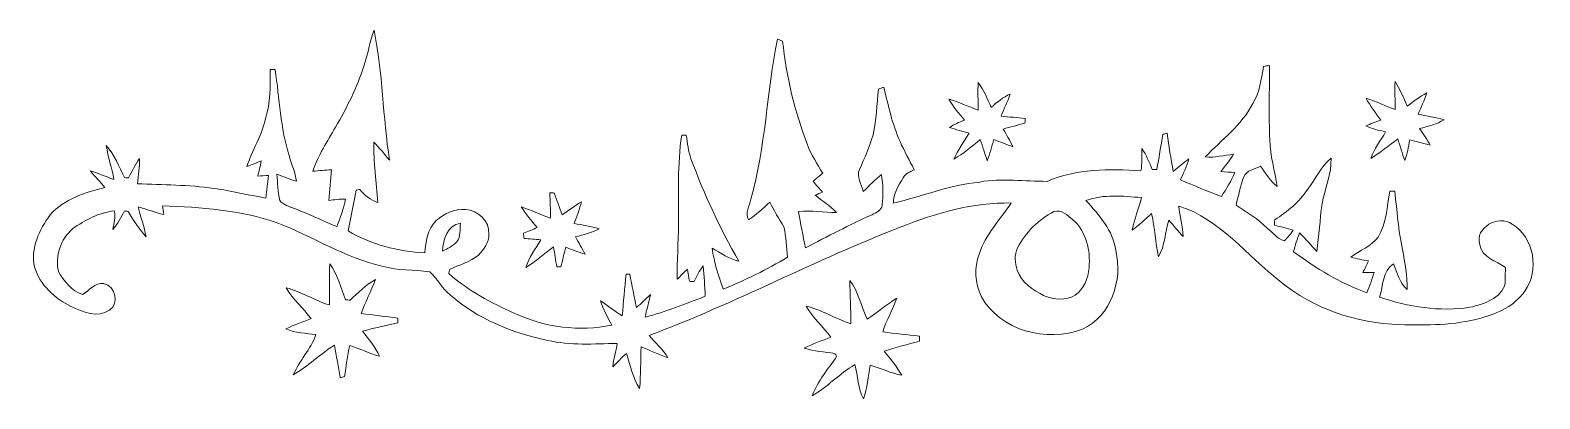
# Model space of a CAD drawing. Header units: centimetres. Extents: x -16.1 to 16.2, y -3.9 to 3.9.
import ezdxf

# ---------------------------------------------------------------- set-up
doc = ezdxf.new("R2010")
doc.units = ezdxf.units.CM
doc.header["$MEASUREMENT"] = 0
doc.layers.add('Layer 1', color=7, linetype='Continuous')

msp = doc.modelspace()

# ---------------------------------------------------------------- linework, layer by layer
at = {"layer": 'Layer 1', "color": 251, "lineweight": 9}
for points, knots in [([(-8.96639, 3.17112), (-8.87114, 3.42195), (-8.84433, 3.69253), (-8.74661, 3.9423), (-8.74661, 3.9423), (-8.55999, 3.02684), (-8.56069, 2.08527), (-8.41605, 1.16276), (-8.41605, 1.16276), (-8.52894, 1.29152), (-8.63337, 1.42664), (-8.75331, 1.54905), (-8.75331, 1.54905), (-8.75931, 1.11725), (-8.69828, 0.68898), (-8.66653, 0.2593), (-8.66653, 0.2593), (-8.82245, 0.30974), (-8.94909, 0.41522), (-9.05423, 0.53799), (-9.05423, 0.53799), (-9.07328, 0.5327), (-9.11172, 0.52247), (-9.13077, 0.51718), (-9.13077, 0.51718), (-9.18123, 0.22614), (-9.24261, -0.06244), (-9.30188, -0.35208), (-9.30188, -0.35208), (-8.80728, -0.64382), (-8.23402, -0.78529), (-7.66428, -0.82304), (-7.66428, -0.82304), (-7.6403, -0.58208), (-7.60784, -0.31397), (-7.42475, -0.13546), (-7.42475, -0.13546), (-7.24977, 0.01376), (-7.02823, 0.12842), (-6.79116, 0.10831), (-6.79116, 0.10831), (-6.53081, 0.08326), (-6.27081, -0.13687), (-6.2948, -0.41839), (-6.2948, -0.41839), (-6.28034, -0.59513), (-6.40557, -0.74437), (-6.51388, -0.86925), (-6.51388, -0.86925), (-6.69591, -1.01389), (-6.92345, -1.08268), (-7.13441, -1.17299), (-7.13441, -1.17299), (-7.13794, -1.19628), (-7.145, -1.24248), (-7.14852, -1.26542), (-7.14852, -1.26542), (-6.73436, -1.63231), (-6.23765, -1.89266), (-5.73459, -2.11597), (-5.73459, -2.11597), (-5.095, -2.41583), (-4.35911, -2.50755), (-3.66661, -2.36609), (-3.66661, -2.36609), (-3.75163, -2.19393), (-3.85393, -2.02883), (-3.90755, -1.84292), (-3.90755, -1.84292), (-3.74845, -1.94487), (-3.60452, -2.0694), (-3.44436, -2.16993), (-3.44436, -2.16993), (-3.41084, -1.87255), (-3.39497, -1.57375), (-3.35581, -1.27741), (-3.35581, -1.27741), (-3.33711, -1.27777), (-3.29972, -1.27812), (-3.28102, -1.27847), (-3.28102, -1.27847), (-3.23481, -1.51624), (-3.18895, -1.75402), (-3.13673, -1.99073), (-3.13673, -1.99073), (-3.03549, -1.89971), (-2.93918, -1.80305), (-2.83899, -1.71098), (-2.83899, -1.71098), (-2.87392, -1.87361), (-2.92189, -2.03342), (-2.954, -2.19675), (-2.954, -2.19675), (-2.51373, -2.08351), (-2.09357, -1.90889), (-1.66847, -1.74943), (-1.66847, -1.74943), (-1.68082, -1.53247), (-1.68717, -1.31551), (-1.71504, -1.10032), (-1.71504, -1.10032), (-1.79195, -1.20404), (-1.85262, -1.31834), (-1.90625, -1.43546), (-1.90625, -1.43546), (-1.94011, -1.43264), (-1.97363, -1.42981), (-2.00679, -1.4277), (-2.00679, -1.4277), (-2.01772, -1.36314), (-2.03995, -1.23438), (-2.05088, -1.17017), (-2.05088, -1.17017), (-2.12638, -1.23826), (-2.19552, -1.31339), (-2.26678, -1.38607), (-2.26678, -1.38607), (-2.27384, -0.99202), (-2.24103, -0.59901), (-2.24068, -0.20531), (-2.24068, -0.20531), (-2.23292, 0.42969), (-2.26784, 1.06822), (-2.17189, 1.69863), (-2.17189, 1.69863), (-2.14684, 1.69828), (-2.09745, 1.69792), (-2.07276, 1.69757), (-2.07276, 1.69757), (-2.04559, 1.52824), (-2.03078, 1.35538), (-1.97327, 1.19274), (-1.97327, 1.19274), (-1.69423, 0.43498), (-1.35344, -0.29986), (-0.9481, -0.99766), (-0.9481, -0.99766), (-1.16083, -0.95462), (-1.33333, -0.82127), (-1.52031, -0.72178), (-1.52031, -0.72178), (-1.48009, -1.02236), (-1.38413, -1.31234), (-1.285, -1.59809), (-1.285, -1.59809), (-0.81052, -1.4023), (-0.34838, -1.17581), (0.09259, -0.91299), (0.09259, -0.91299), (0.06896, -0.69674), (0.05979, -0.47695), (0.01428, -0.26528), (0.01428, -0.26528), (-0.09332, -0.09348), (-0.19422, 0.08255), (-0.287, 0.26282), (-0.287, 0.26282), (-0.43234, 0.12912), (-0.58086, -0.00105), (-0.74349, -0.11359), (-0.74349, -0.11359), (-0.8271, 0.02611), (-0.71386, 0.18557), (-0.69657, 0.32632), (-0.69657, 0.32632), (-0.36849, 1.44251), (-0.36284, 2.61832), (-0.1219, 3.75144), (-0.1219, 3.75144), (-0.08662, 3.73768), (-0.05099, 3.72393), (-0.01536, 3.71017), (-0.01536, 3.71017), (0.06437, 2.95134), (0.24464, 2.20416), (0.51593, 1.4912), (0.51593, 1.4912), (0.59848, 1.276), (0.72054, 1.07879), (0.8433, 0.88407), (0.8433, 0.88407), (0.77557, 0.8255), (0.70678, 0.768), (0.63834, 0.70979), (0.63834, 0.70979), (0.7036, 0.63254), (0.77169, 0.55739), (0.83872, 0.48119), (0.83872, 0.48119), (0.78615, 0.45897), (0.7343, 0.43639), (0.68244, 0.41381), (0.68244, 0.41381), (0.83378, 0.29034), (0.99853, 0.18204), (1.13752, 0.04375), (1.13752, 0.04375), (0.86694, 0.03564), (0.59812, 0.09279), (0.32754, 0.06739), (0.32754, 0.06739), (0.36564, -0.19473), (0.41997, -0.45367), (0.47465, -0.71297), (0.47465, -0.71297), (0.94349, -0.46602), (1.41375, -0.22154), (1.8974, -0.00458), (1.8974, -0.00458), (1.98454, 0.03987), (2.09778, 0.08749), (2.11507, 0.19685), (2.11507, 0.19685), (2.14259, 0.41522), (2.12847, 0.63606), (2.09919, 0.85337), (2.09919, 0.85337), (1.95667, 0.74719), (1.83779, 0.61454), (1.71008, 0.49178), (1.71008, 0.49178), (1.67762, 0.64241), (1.55027, 0.8054), (1.63176, 0.96203), (1.63176, 0.96203), (1.73336, 1.20615), (1.84343, 1.4478), (1.91787, 1.7018), (1.91787, 1.7018), (1.99336, 2.02319), (1.99936, 2.35409), (2.03358, 2.68076), (2.03358, 2.68076), (2.07132, 2.69558), (2.10942, 2.71004), (2.14788, 2.72451), (2.14788, 2.72451), (2.24489, 2.33222), (2.32815, 1.93217), (2.49466, 1.56175), (2.49466, 1.56175), (2.58426, 1.35467), (2.69786, 1.15922), (2.7991, 0.95779), (2.7991, 0.95779), (2.71373, 0.91017), (2.6086, 0.87701), (2.56098, 0.78458), (2.56098, 0.78458), (2.46432, 0.61454), (2.34437, 0.4438), (2.35249, 0.23883), (2.35249, 0.23883), (2.96667, 0.39194), (3.56252, 0.62865), (4.19716, 0.69498), (4.19716, 0.69498), (4.67377, 0.78247), (5.15919, 0.70697), (5.63686, 0.70909), (5.63686, 0.70909), (6.27045, 0.97967), (6.96507, 0.97755), (7.64099, 0.93416), (7.64099, 0.93416), (7.67838, 1.08938), (7.6551, 1.25095), (7.66498, 1.409), (7.66498, 1.409), (7.76164, 1.27177), (7.82126, 1.11372), (7.88652, 0.95991), (7.88652, 0.95991), (7.91122, 0.95991), (7.96024, 0.95991), (7.98495, 0.95991), (7.98495, 0.95991), (8.02587, 1.2125), (8.07102, 1.46439), (8.11371, 1.71662), (8.11371, 1.71662), (8.13558, 1.72191), (8.17968, 1.73285), (8.20155, 1.73814), (8.20155, 1.73814), (8.24318, 1.46544), (8.28163, 1.19169), (8.33526, 0.92075), (8.33526, 0.92075), (8.44462, 1.01212), (8.55221, 1.10667), (8.67003, 1.1871), (8.67003, 1.1871), (8.62206, 1.034), (8.55327, 0.8883), (8.48977, 0.74119), (8.48977, 0.74119), (8.7787, 0.61737), (9.06938, 0.49777), (9.36254, 0.38347), (9.36254, 0.38347), (9.46661, 0.5514), (9.57598, 0.7172), (9.65218, 0.90029), (9.65218, 0.90029), (9.55269, 0.90629), (9.4532, 0.90947), (9.35373, 0.91758), (9.35373, 0.91758), (9.44404, 1.0407), (9.54387, 1.15712), (9.6236, 1.28764), (9.6236, 1.28764), (9.42251, 1.26471), (9.22284, 1.21427), (9.01894, 1.23014), (9.01894, 1.23014), (9.36854, 1.59985), (9.79822, 1.90747), (10.03318, 2.37279), (10.03318, 2.37279), (10.1884, 2.6095), (10.21027, 2.8949), (10.26601, 3.16477), (10.26601, 3.16477), (10.30657, 3.17254), (10.3475, 3.17994), (10.38878, 3.18735), (10.38878, 3.18735), (10.39266, 2.65607), (10.37713, 2.12443), (10.39618, 1.59315), (10.39618, 1.59315), (10.40006, 1.25589), (10.51401, 0.93416), (10.55282, 0.60149), (10.55282, 0.60149), (10.40148, 0.71473), (10.30764, 0.8816), (10.20145, 1.03364), (10.20145, 1.03364), (10.07763, 0.96944), (9.90018, 0.95074), (9.84126, 0.80716), (9.84126, 0.80716), (9.77671, 0.60855), (9.72238, 0.40605), (9.6804, 0.20109), (9.6804, 0.20109), (9.909, 0.0508), (10.14464, -0.09595), (10.34221, -0.28892), (10.34221, -0.28892), (10.45686, -0.38452), (10.55458, -0.51611), (10.70169, -0.5655), (10.70169, -0.5655), (10.78071, -0.50235), (10.84104, -0.4191), (10.89607, -0.33513), (10.89607, -0.33513), (10.76554, -0.28963), (10.63078, -0.26176), (10.49743, -0.2293), (10.49743, -0.2293), (10.49884, -0.1905), (10.50025, -0.15169), (10.50237, -0.11359), (10.50237, -0.11359), (10.77013, 0.06033), (11.0266, 0.26424), (11.20369, 0.53376), (11.20369, 0.53376), (11.37867, 0.75142), (11.48098, 1.03012), (11.70711, 1.20474), (11.70711, 1.20474), (11.72298, 0.86784), (11.57481, 0.55387), (11.51378, 0.22966), (11.51378, 0.22966), (11.47357, -0.11042), (11.44182, -0.4519), (11.40583, -0.79234), (11.40583, -0.79234), (11.27883, -0.66145), (11.16665, -0.51823), (11.03542, -0.39193), (11.03542, -0.39193), (10.98356, -0.52493), (10.93911, -0.66076), (10.90313, -0.79869), (10.90313, -0.79869), (11.38784, -1.14936), (11.90325, -1.47003), (12.46875, -1.67358), (12.46875, -1.67358), (12.52943, -1.53212), (12.58411, -1.38819), (12.62715, -1.24072), (12.62715, -1.24072), (12.54778, -1.24001), (12.46875, -1.24001), (12.38973, -1.2372), (12.38973, -1.2372), (12.42748, -1.15429), (12.46769, -1.0728), (12.50791, -0.99096), (12.50791, -0.99096), (12.38056, -0.97261), (12.25321, -0.95004), (12.13079, -0.91053), (12.13079, -0.91053), (12.32376, -0.76659), (12.56647, -0.68192), (12.71323, -0.4826), (12.71323, -0.4826), (12.89738, -0.18838), (12.89914, 0.16793), (12.96158, 0.49883), (12.96158, 0.49883), (12.9891, 0.49883), (13.04378, 0.49883), (13.0713, 0.49883), (13.0713, 0.49883), (13.11363, 0.0822), (13.1475, -0.3369), (13.23216, -0.74825), (13.23216, -0.74825), (13.28755, -1.02941), (13.34047, -1.3141), (13.33306, -1.60232), (13.33306, -1.60232), (13.1669, -1.46439), (13.11857, -1.24566), (13.04131, -1.05481), (13.04131, -1.05481), (12.80319, -1.20509), (12.82118, -1.52824), (12.74251, -1.76495), (12.74251, -1.76495), (13.3574, -1.97979), (14.0245, -2.08281), (14.6722, -1.98438), (14.6722, -1.98438), (14.96642, -1.91735), (15.34636, -1.80411), (15.42997, -1.46933), (15.42997, -1.46933), (15.43068, -1.38501), (15.43209, -1.21674), (15.43279, -1.13277), (15.43279, -1.13277), (15.24723, -0.98849), (14.92268, -0.92852), (14.88669, -0.64912), (14.88669, -0.64912), (14.7671, -0.27587), (15.29274, 0), (15.57637, -0.20425), (15.57637, -0.20425), (16.04804, -0.49071), (16.16869, -1.20086), (15.84554, -1.64078), (15.84554, -1.64078), (15.62823, -1.95228), (15.26558, -2.1262), (14.90539, -2.21474), (14.90539, -2.21474), (14.34447, -2.37491), (13.75392, -2.36785), (13.17643, -2.35409), (13.17643, -2.35409), (12.25321, -2.33046), (11.33034, -2.01648), (10.61349, -1.4277), (10.61349, -1.4277), (9.90829, -0.87595), (9.33714, -0.10195), (8.45414, 0.18133), (8.45414, 0.18133), (8.47601, -0.0381), (8.5314, -0.25223), (8.54622, -0.47272), (8.54622, -0.47272), (8.43897, -0.35913), (8.34195, -0.23671), (8.23788, -0.121), (8.23788, -0.121), (8.16275, -0.38205), (8.15781, -0.66781), (8.0188, -0.907), (8.0188, -0.907), (7.95672, -0.60078), (7.94119, -0.2861), (7.87029, 0.01835), (7.87029, 0.01835), (7.73059, -0.09666), (7.60606, -0.22965), (7.45825, -0.33478), (7.45825, -0.33478), (7.49882, -0.09595), (7.60113, 0.12595), (7.65263, 0.36195), (7.65263, 0.36195), (7.25858, 0.393), (6.84724, 0.43745), (6.4673, 0.29987), (6.4673, 0.29987), (6.74846, -0.00846), (7.04903, -0.3422), (7.10794, -0.77329), (7.10794, -0.77329), (7.25999, -1.40194), (7.00775, -2.1717), (6.39216, -2.45075), (6.39216, -2.45075), (5.6358, -2.7425), (4.62896, -2.48744), (4.22751, -1.74661), (4.22751, -1.74661), (4.0938, -1.46933), (4.07933, -1.13453), (4.18482, -0.84526), (4.18482, -0.84526), (4.32169, -0.43003), (4.63214, -0.109), (4.87344, 0.24624), (4.87344, 0.24624), (4.05746, 0.254), (3.26371, 0.0374), (2.513, -0.2667), (2.513, -0.2667), (0.68879, -0.96838), (-1.03418, -1.90606), (-2.86757, -2.58516), (-2.86757, -2.58516), (-2.74092, -2.75132), (-2.56735, -2.87938), (-2.4654, -3.06494), (-2.4654, -3.06494), (-2.6619, -2.99932), (-2.84781, -2.90548), (-3.04078, -2.83105), (-3.04078, -2.83105), (-3.0503, -3.12844), (-3.04748, -3.42724), (-3.07006, -3.72463), (-3.07006, -3.72463), (-3.21823, -3.49603), (-3.26832, -3.22475), (-3.35228, -2.96969), (-3.35228, -2.96969), (-3.45529, -3.06071), (-3.54702, -3.16301), (-3.64544, -3.25897), (-3.64544, -3.25897), (-3.62604, -3.08963), (-3.58335, -2.92559), (-3.54772, -2.75979), (-3.54772, -2.75979), (-4.0462, -2.76296), (-4.55173, -2.806), (-5.04173, -2.69204), (-5.04173, -2.69204), (-5.79139, -2.53401), (-6.5294, -2.23274), (-7.1136, -1.72791), (-7.1136, -1.72791), (-7.28893, -1.58574), (-7.393, -1.37408), (-7.55775, -1.22626), (-7.55775, -1.22626), (-7.89288, -1.17968), (-8.24071, -1.2012), (-8.57057, -1.10632), (-8.57057, -1.10632), (-9.36785, -0.92146), (-10.0607, -0.4706), (-10.816, -0.17533), (-10.816, -0.17533), (-11.60481, 0.09279), (-12.44478, 0.15487), (-13.27133, 0.18839), (-13.27133, 0.18839), (-13.26146, 0.12454), (-13.25228, 0.06068), (-13.24311, -0.00352), (-13.24311, -0.00352), (-13.42479, 0.04798), (-13.60224, 0.1143), (-13.78533, 0.16052), (-13.78533, 0.16052), (-13.73206, -0.05256), (-13.66433, -0.2614), (-13.61741, -0.47625), (-13.61741, -0.47625), (-13.76593, -0.30938), (-13.89258, -0.12594), (-14.0037, 0.06703), (-14.0037, 0.06703), (-14.02381, 0.06915), (-14.06367, 0.07338), (-14.08378, 0.0755), (-14.08378, 0.0755), (-14.15187, -0.06491), (-14.22877, -0.20143), (-14.3279, -0.32243), (-14.3279, -0.32243), (-14.30991, -0.1905), (-14.26723, -0.05573), (-14.29862, 0.07762), (-14.29862, 0.07762), (-14.626, 0.04163), (-14.92622, -0.11853), (-15.18939, -0.30832), (-15.18939, -0.30832), (-15.4508, -0.52493), (-15.56122, -0.88759), (-15.49172, -1.21744), (-15.49172, -1.21744), (-15.37636, -1.42241), (-15.20808, -1.63196), (-14.97772, -1.71204), (-14.97772, -1.71204), (-14.82462, -1.6309), (-14.7209, -1.44181), (-14.51911, -1.4792), (-14.51911, -1.4792), (-14.27252, -1.53036), (-14.18362, -1.9043), (-14.40058, -2.04929), (-14.40058, -2.04929), (-14.65881, -2.21863), (-14.97102, -2.08422), (-15.22043, -1.96674), (-15.22043, -1.96674), (-15.57145, -1.79494), (-15.88436, -1.50848), (-16.00325, -1.12713), (-16.00325, -1.12713), (-16.09603, -0.72285), (-15.89988, -0.3249), (-15.66705, -0.00811), (-15.66705, -0.00811), (-15.3753, 0.33409), (-14.91916, 0.47167), (-14.49865, 0.57856), (-14.49865, 0.57856), (-14.60025, 0.6978), (-14.7089, 0.81104), (-14.80874, 0.93169), (-14.80874, 0.93169), (-14.63729, 0.88336), (-14.47607, 0.80575), (-14.30709, 0.75036), (-14.30709, 0.75036), (-14.35401, 0.99378), (-14.43021, 1.23085), (-14.47007, 1.47567), (-14.47007, 1.47567), (-14.2951, 1.27459), (-14.19279, 1.02694), (-14.08167, 0.78811), (-14.08167, 0.78811), (-14.05979, 0.78705), (-14.0164, 0.78529), (-13.99453, 0.78458), (-13.99453, 0.78458), (-13.92362, 0.92675), (-13.8506, 1.06892), (-13.75852, 1.1991), (-13.75852, 1.1991), (-13.75252, 1.01706), (-13.78216, 0.83715), (-13.80473, 0.65723), (-13.80473, 0.65723), (-13.25969, 0.63677), (-12.71183, 0.635), (-12.17102, 0.55704), (-12.17102, 0.55704), (-11.79602, 0.50906), (-11.42983, 0.4124), (-11.05695, 0.35243), (-11.05695, 0.35243), (-11.03755, 0.51435), (-11.0192, 0.67628), (-11.00086, 0.8375), (-11.00086, 0.8375), (-11.07776, 0.83291), (-11.15467, 0.82762), (-11.23122, 0.82162), (-11.23122, 0.82162), (-11.20406, 0.92922), (-11.1783, 1.03682), (-11.15643, 1.14512), (-11.15643, 1.14512), (-11.2598, 1.10667), (-11.36175, 1.06469), (-11.46476, 1.02588), (-11.46476, 1.02588), (-11.35011, 1.37584), (-11.14514, 1.69157), (-11.06365, 2.05352), (-11.06365, 2.05352), (-10.95782, 2.39148), (-10.96699, 2.7492), (-10.96628, 3.0988), (-10.96628, 3.0988), (-10.93171, 3.0988), (-10.89714, 3.0988), (-10.86257, 3.09845), (-10.86257, 3.09845), (-10.76308, 2.48003), (-10.74897, 1.84468), (-10.55706, 1.24319), (-10.55706, 1.24319), (-10.51508, 1.06398), (-10.42089, 0.89712), (-10.40678, 0.71156), (-10.40678, 0.71156), (-10.5486, 0.75142), (-10.68406, 0.81104), (-10.82235, 0.86043), (-10.82235, 0.86043), (-10.80648, 0.67381), (-10.80224, 0.48402), (-10.76167, 0.30022), (-10.76167, 0.30022), (-10.68265, 0.20462), (-10.556, 0.17287), (-10.44664, 0.12559), (-10.44664, 0.12559), (-10.13832, 0.01306), (-9.84516, -0.13546), (-9.54106, -0.25788), (-9.54106, -0.25788), (-9.47262, -0.06491), (-9.38902, 0.12524), (-9.35585, 0.32809), (-9.35585, 0.32809), (-9.47686, 0.33797), (-9.59715, 0.31257), (-9.71639, 0.30022), (-9.71639, 0.30022), (-9.68747, 0.51894), (-9.67618, 0.73907), (-9.65501, 0.9585), (-9.65501, 0.9585), (-9.78871, 0.94757), (-9.92277, 0.93627), (-10.05612, 0.92569), (-10.05612, 0.92569), (-9.94782, 1.26577), (-9.74215, 1.56105), (-9.57034, 1.87079), (-9.57034, 1.87079), (-9.32904, 2.28424), (-9.11031, 2.71322), (-8.96639, 3.17112), (-8.96639, 3.17112), (-8.96639, 3.17112), (-8.96639, 3.17112), (-8.96639, 3.17112)], [0, 0, 0, 0, 0.00520833, 0.00520833, 0.00520833, 0.00520833, 0.01041667, 0.01041667, 0.01041667, 0.01041667, 0.015625, 0.015625, 0.015625, 0.015625, 0.02083333, 0.02083333, 0.02083333, 0.02083333, 0.02604167, 0.02604167, 0.02604167, 0.02604167, 0.03125, 0.03125, 0.03125, 0.03125, 0.03645833, 0.03645833, 0.03645833, 0.03645833, 0.04166667, 0.04166667, 0.04166667, 0.04166667, 0.046875, 0.046875, 0.046875, 0.046875, 0.05208333, 0.05208333, 0.05208333, 0.05208333, 0.05729167, 0.05729167, 0.05729167, 0.05729167, 0.0625, 0.0625, 0.0625, 0.0625, 0.06770833, 0.06770833, 0.06770833, 0.06770833, 0.07291667, 0.07291667, 0.07291667, 0.07291667, 0.078125, 0.078125, 0.078125, 0.078125, 0.08333333, 0.08333333, 0.08333333, 0.08333333, 0.08854167, 0.08854167, 0.08854167, 0.08854167, 0.09375, 0.09375, 0.09375, 0.09375, 0.09895833, 0.09895833, 0.09895833, 0.09895833, 0.10416667, 0.10416667, 0.10416667, 0.10416667, 0.109375, 0.109375, 0.109375, 0.109375, 0.11458333, 0.11458333, 0.11458333, 0.11458333, 0.11979167, 0.11979167, 0.11979167, 0.11979167, 0.125, 0.125, 0.125, 0.125, 0.13020833, 0.13020833, 0.13020833, 0.13020833, 0.13541667, 0.13541667, 0.13541667, 0.13541667, 0.140625, 0.140625, 0.140625, 0.140625, 0.14583333, 0.14583333, 0.14583333, 0.14583333, 0.15104167, 0.15104167, 0.15104167, 0.15104167, 0.15625, 0.15625, 0.15625, 0.15625, 0.16145833, 0.16145833, 0.16145833, 0.16145833, 0.16666667, 0.16666667, 0.16666667, 0.16666667, 0.171875, 0.171875, 0.171875, 0.171875, 0.17708333, 0.17708333, 0.17708333, 0.17708333, 0.18229167, 0.18229167, 0.18229167, 0.18229167, 0.1875, 0.1875, 0.1875, 0.1875, 0.19270833, 0.19270833, 0.19270833, 0.19270833, 0.19791667, 0.19791667, 0.19791667, 0.19791667, 0.203125, 0.203125, 0.203125, 0.203125, 0.20833333, 0.20833333, 0.20833333, 0.20833333, 0.21354167, 0.21354167, 0.21354167, 0.21354167, 0.21875, 0.21875, 0.21875, 0.21875, 0.22395833, 0.22395833, 0.22395833, 0.22395833, 0.22916667, 0.22916667, 0.22916667, 0.22916667, 0.234375, 0.234375, 0.234375, 0.234375, 0.23958333, 0.23958333, 0.23958333, 0.23958333, 0.24479167, 0.24479167, 0.24479167, 0.24479167, 0.25, 0.25, 0.25, 0.25, 0.25520833, 0.25520833, 0.25520833, 0.25520833, 0.26041667, 0.26041667, 0.26041667, 0.26041667, 0.265625, 0.265625, 0.265625, 0.265625, 0.27083333, 0.27083333, 0.27083333, 0.27083333, 0.27604167, 0.27604167, 0.27604167, 0.27604167, 0.28125, 0.28125, 0.28125, 0.28125, 0.28645833, 0.28645833, 0.28645833, 0.28645833, 0.29166667, 0.29166667, 0.29166667, 0.29166667, 0.296875, 0.296875, 0.296875, 0.296875, 0.30208333, 0.30208333, 0.30208333, 0.30208333, 0.30729167, 0.30729167, 0.30729167, 0.30729167, 0.3125, 0.3125, 0.3125, 0.3125, 0.31770833, 0.31770833, 0.31770833, 0.31770833, 0.32291667, 0.32291667, 0.32291667, 0.32291667, 0.328125, 0.328125, 0.328125, 0.328125, 0.33333333, 0.33333333, 0.33333333, 0.33333333, 0.33854167, 0.33854167, 0.33854167, 0.33854167, 0.34375, 0.34375, 0.34375, 0.34375, 0.34895833, 0.34895833, 0.34895833, 0.34895833, 0.35416667, 0.35416667, 0.35416667, 0.35416667, 0.359375, 0.359375, 0.359375, 0.359375, 0.36458333, 0.36458333, 0.36458333, 0.36458333, 0.36979167, 0.36979167, 0.36979167, 0.36979167, 0.375, 0.375, 0.375, 0.375, 0.38020833, 0.38020833, 0.38020833, 0.38020833, 0.38541667, 0.38541667, 0.38541667, 0.38541667, 0.390625, 0.390625, 0.390625, 0.390625, 0.39583333, 0.39583333, 0.39583333, 0.39583333, 0.40104167, 0.40104167, 0.40104167, 0.40104167, 0.40625, 0.40625, 0.40625, 0.40625, 0.41145833, 0.41145833, 0.41145833, 0.41145833, 0.41666667, 0.41666667, 0.41666667, 0.41666667, 0.421875, 0.421875, 0.421875, 0.421875, 0.42708333, 0.42708333, 0.42708333, 0.42708333, 0.43229167, 0.43229167, 0.43229167, 0.43229167, 0.4375, 0.4375, 0.4375, 0.4375, 0.44270833, 0.44270833, 0.44270833, 0.44270833, 0.44791667, 0.44791667, 0.44791667, 0.44791667, 0.453125, 0.453125, 0.453125, 0.453125, 0.45833333, 0.45833333, 0.45833333, 0.45833333, 0.46354167, 0.46354167, 0.46354167, 0.46354167, 0.46875, 0.46875, 0.46875, 0.46875, 0.47395833, 0.47395833, 0.47395833, 0.47395833, 0.47916667, 0.47916667, 0.47916667, 0.47916667, 0.484375, 0.484375, 0.484375, 0.484375, 0.48958333, 0.48958333, 0.48958333, 0.48958333, 0.49479167, 0.49479167, 0.49479167, 0.49479167, 0.5, 0.5, 0.5, 0.5, 0.50520833, 0.50520833, 0.50520833, 0.50520833, 0.51041667, 0.51041667, 0.51041667, 0.51041667, 0.515625, 0.515625, 0.515625, 0.515625, 0.52083333, 0.52083333, 0.52083333, 0.52083333, 0.52604167, 0.52604167, 0.52604167, 0.52604167, 0.53125, 0.53125, 0.53125, 0.53125, 0.53645833, 0.53645833, 0.53645833, 0.53645833, 0.54166667, 0.54166667, 0.54166667, 0.54166667, 0.546875, 0.546875, 0.546875, 0.546875, 0.55208333, 0.55208333, 0.55208333, 0.55208333, 0.55729167, 0.55729167, 0.55729167, 0.55729167, 0.5625, 0.5625, 0.5625, 0.5625, 0.56770833, 0.56770833, 0.56770833, 0.56770833, 0.57291667, 0.57291667, 0.57291667, 0.57291667, 0.578125, 0.578125, 0.578125, 0.578125, 0.58333333, 0.58333333, 0.58333333, 0.58333333, 0.58854167, 0.58854167, 0.58854167, 0.58854167, 0.59375, 0.59375, 0.59375, 0.59375, 0.59895833, 0.59895833, 0.59895833, 0.59895833, 0.60416667, 0.60416667, 0.60416667, 0.60416667, 0.609375, 0.609375, 0.609375, 0.609375, 0.61458333, 0.61458333, 0.61458333, 0.61458333, 0.61979167, 0.61979167, 0.61979167, 0.61979167, 0.625, 0.625, 0.625, 0.625, 0.63020833, 0.63020833, 0.63020833, 0.63020833, 0.63541667, 0.63541667, 0.63541667, 0.63541667, 0.640625, 0.640625, 0.640625, 0.640625, 0.64583333, 0.64583333, 0.64583333, 0.64583333, 0.65104167, 0.65104167, 0.65104167, 0.65104167, 0.65625, 0.65625, 0.65625, 0.65625, 0.66145833, 0.66145833, 0.66145833, 0.66145833, 0.66666667, 0.66666667, 0.66666667, 0.66666667, 0.671875, 0.671875, 0.671875, 0.671875, 0.67708333, 0.67708333, 0.67708333, 0.67708333, 0.68229167, 0.68229167, 0.68229167, 0.68229167, 0.6875, 0.6875, 0.6875, 0.6875, 0.69270833, 0.69270833, 0.69270833, 0.69270833, 0.69791667, 0.69791667, 0.69791667, 0.69791667, 0.703125, 0.703125, 0.703125, 0.703125, 0.70833333, 0.70833333, 0.70833333, 0.70833333, 0.71354167, 0.71354167, 0.71354167, 0.71354167, 0.71875, 0.71875, 0.71875, 0.71875, 0.72395833, 0.72395833, 0.72395833, 0.72395833, 0.72916667, 0.72916667, 0.72916667, 0.72916667, 0.734375, 0.734375, 0.734375, 0.734375, 0.73958333, 0.73958333, 0.73958333, 0.73958333, 0.74479167, 0.74479167, 0.74479167, 0.74479167, 0.75, 0.75, 0.75, 0.75, 0.75520833, 0.75520833, 0.75520833, 0.75520833, 0.76041667, 0.76041667, 0.76041667, 0.76041667, 0.765625, 0.765625, 0.765625, 0.765625, 0.77083333, 0.77083333, 0.77083333, 0.77083333, 0.77604167, 0.77604167, 0.77604167, 0.77604167, 0.78125, 0.78125, 0.78125, 0.78125, 0.78645833, 0.78645833, 0.78645833, 0.78645833, 0.79166667, 0.79166667, 0.79166667, 0.79166667, 0.796875, 0.796875, 0.796875, 0.796875, 0.80208333, 0.80208333, 0.80208333, 0.80208333, 0.80729167, 0.80729167, 0.80729167, 0.80729167, 0.8125, 0.8125, 0.8125, 0.8125, 0.81770833, 0.81770833, 0.81770833, 0.81770833, 0.82291667, 0.82291667, 0.82291667, 0.82291667, 0.828125, 0.828125, 0.828125, 0.828125, 0.83333333, 0.83333333, 0.83333333, 0.83333333, 0.83854167, 0.83854167, 0.83854167, 0.83854167, 0.84375, 0.84375, 0.84375, 0.84375, 0.84895833, 0.84895833, 0.84895833, 0.84895833, 0.85416667, 0.85416667, 0.85416667, 0.85416667, 0.859375, 0.859375, 0.859375, 0.859375, 0.86458333, 0.86458333, 0.86458333, 0.86458333, 0.86979167, 0.86979167, 0.86979167, 0.86979167, 0.875, 0.875, 0.875, 0.875, 0.88020833, 0.88020833, 0.88020833, 0.88020833, 0.88541667, 0.88541667, 0.88541667, 0.88541667, 0.890625, 0.890625, 0.890625, 0.890625, 0.89583333, 0.89583333, 0.89583333, 0.89583333, 0.90104167, 0.90104167, 0.90104167, 0.90104167, 0.90625, 0.90625, 0.90625, 0.90625, 0.91145833, 0.91145833, 0.91145833, 0.91145833, 0.91666667, 0.91666667, 0.91666667, 0.91666667, 0.921875, 0.921875, 0.921875, 0.921875, 0.92708333, 0.92708333, 0.92708333, 0.92708333, 0.93229167, 0.93229167, 0.93229167, 0.93229167, 0.9375, 0.9375, 0.9375, 0.9375, 0.94270833, 0.94270833, 0.94270833, 0.94270833, 0.94791667, 0.94791667, 0.94791667, 0.94791667, 0.953125, 0.953125, 0.953125, 0.953125, 0.95833333, 0.95833333, 0.95833333, 0.95833333, 0.96354167, 0.96354167, 0.96354167, 0.96354167, 0.96875, 0.96875, 0.96875, 0.96875, 0.97395833, 0.97395833, 0.97395833, 0.97395833, 0.97916667, 0.97916667, 0.97916667, 0.97916667, 0.984375, 0.984375, 0.984375, 0.984375, 0.98958333, 0.98958333, 0.98958333, 0.98958333, 1, 1, 1, 1]), ([(4.16471, 2.82258), (4.29065, 2.66454), (4.35662, 2.47157), (4.4427, 2.29094), (4.4427, 2.29094), (4.5704, 2.39677), (4.6953, 2.51072), (4.85051, 2.57563), (4.85051, 2.57563), (4.79512, 2.41405), (4.71751, 2.26166), (4.65613, 2.10256), (4.65613, 2.10256), (4.82722, 2.08845), (4.99797, 2.07046), (5.16871, 2.05105), (5.16871, 2.05105), (5.16801, 2.02671), (5.16624, 1.97838), (5.16518, 1.95404), (5.16518, 1.95404), (5.00926, 1.91206), (4.85263, 1.87008), (4.69775, 1.82775), (4.69775, 1.82775), (4.76972, 1.70322), (4.84874, 1.58221), (4.90589, 1.44922), (4.90589, 1.44922), (4.76902, 1.49508), (4.63602, 1.55082), (4.50161, 1.60373), (4.50161, 1.60373), (4.45541, 1.45169), (4.412, 1.29893), (4.35909, 1.149), (4.35909, 1.149), (4.30793, 1.30175), (4.26137, 1.45415), (4.21092, 1.60655), (4.21092, 1.60655), (4.02959, 1.45627), (3.85003, 1.29999), (3.6426, 1.18534), (3.6426, 1.18534), (3.73855, 1.37937), (3.85603, 1.5614), (3.97562, 1.74167), (3.97562, 1.74167), (3.8331, 1.78224), (3.68916, 1.81505), (3.54911, 1.86126), (3.54911, 1.86126), (3.64965, 1.92687), (3.76042, 1.97485), (3.87297, 2.01754), (3.87297, 2.01754), (3.7569, 2.16358), (3.62778, 2.30117), (3.54064, 2.46733), (3.54064, 2.46733), (3.75302, 2.40419), (3.9548, 2.3107), (4.16189, 2.23203), (4.16189, 2.23203), (4.164, 2.42923), (4.15624, 2.62608), (4.16471, 2.82258)], [0, 0, 0, 0, 0.05555556, 0.05555556, 0.05555556, 0.05555556, 0.11111111, 0.11111111, 0.11111111, 0.11111111, 0.16666667, 0.16666667, 0.16666667, 0.16666667, 0.22222222, 0.22222222, 0.22222222, 0.22222222, 0.27777778, 0.27777778, 0.27777778, 0.27777778, 0.33333333, 0.33333333, 0.33333333, 0.33333333, 0.38888889, 0.38888889, 0.38888889, 0.38888889, 0.44444444, 0.44444444, 0.44444444, 0.44444444, 0.5, 0.5, 0.5, 0.5, 0.55555556, 0.55555556, 0.55555556, 0.55555556, 0.61111111, 0.61111111, 0.61111111, 0.61111111, 0.66666667, 0.66666667, 0.66666667, 0.66666667, 0.72222222, 0.72222222, 0.72222222, 0.72222222, 0.77777778, 0.77777778, 0.77777778, 0.77777778, 0.83333333, 0.83333333, 0.83333333, 0.83333333, 0.88888889, 0.88888889, 0.88888889, 0.88888889, 1, 1, 1, 1]), ([(13.07976, 2.24544), (13.0847, 2.44652), (13.05401, 2.64725), (13.07659, 2.84763), (13.07659, 2.84763), (13.17572, 2.67865), (13.25968, 2.50085), (13.33271, 2.31881), (13.33271, 2.31881), (13.47099, 2.41405), (13.60329, 2.51919), (13.75181, 2.59857), (13.75181, 2.59857), (13.70101, 2.44299), (13.63257, 2.29412), (13.56766, 2.14419), (13.56766, 2.14419), (13.75251, 2.10291), (13.94125, 2.07575), (14.1254, 2.02777), (14.1254, 2.02777), (13.96453, 1.93076), (13.77968, 1.8856), (13.60082, 1.83621), (13.60082, 1.83621), (13.67737, 1.71909), (13.75604, 1.60232), (13.82765, 1.48167), (13.82765, 1.48167), (13.67984, 1.51448), (13.53626, 1.56281), (13.3888, 1.59562), (13.3888, 1.59562), (13.36093, 1.44639), (13.33447, 1.2954), (13.2812, 1.15288), (13.2812, 1.15288), (13.22969, 1.30775), (13.18383, 1.46227), (13.13233, 1.61643), (13.13233, 1.61643), (12.94148, 1.47567), (12.75697, 1.32645), (12.55659, 1.19945), (12.55659, 1.19945), (12.62786, 1.40723), (12.76685, 1.58045), (12.87304, 1.77024), (12.87304, 1.77024), (12.72699, 1.79952), (12.58376, 1.83515), (12.44759, 1.89442), (12.44759, 1.89442), (12.55483, 1.93886), (12.6589, 1.97979), (12.77073, 2.01578), (12.77073, 2.01578), (12.66419, 2.1717), (12.54425, 2.31846), (12.45429, 2.48496), (12.45429, 2.48496), (12.67089, 2.42747), (12.86669, 2.31458), (13.07976, 2.24544)], [0, 0, 0, 0, 0.05882353, 0.05882353, 0.05882353, 0.05882353, 0.11764706, 0.11764706, 0.11764706, 0.11764706, 0.17647059, 0.17647059, 0.17647059, 0.17647059, 0.23529412, 0.23529412, 0.23529412, 0.23529412, 0.29411765, 0.29411765, 0.29411765, 0.29411765, 0.35294118, 0.35294118, 0.35294118, 0.35294118, 0.41176471, 0.41176471, 0.41176471, 0.41176471, 0.47058824, 0.47058824, 0.47058824, 0.47058824, 0.52941176, 0.52941176, 0.52941176, 0.52941176, 0.58823529, 0.58823529, 0.58823529, 0.58823529, 0.64705882, 0.64705882, 0.64705882, 0.64705882, 0.70588235, 0.70588235, 0.70588235, 0.70588235, 0.76470588, 0.76470588, 0.76470588, 0.76470588, 0.82352941, 0.82352941, 0.82352941, 0.82352941, 0.88235294, 0.88235294, 0.88235294, 0.88235294, 1, 1, 1, 1]), ([(-4.98847, 0.46602), (-4.96448, 0.46461), (-4.91685, 0.46144), (-4.89322, 0.45967), (-4.89322, 0.45967), (-4.83818, 0.3041), (-4.78209, 0.14817), (-4.72635, -0.00776), (-4.72635, -0.00776), (-4.58842, 0.08644), (-4.45683, 0.1905), (-4.31113, 0.27341), (-4.31113, 0.27341), (-4.35311, 0.1136), (-4.41661, -0.03845), (-4.47059, -0.19438), (-4.47059, -0.19438), (-4.29102, -0.22542), (-4.10934, -0.25047), (-3.93507, -0.30621), (-3.93507, -0.30621), (-4.09065, -0.39722), (-4.27056, -0.43038), (-4.44272, -0.47695), (-4.44272, -0.47695), (-4.3764, -0.60183), (-4.30267, -0.7232), (-4.23634, -0.84879), (-4.23634, -0.84879), (-4.37745, -0.80646), (-4.51398, -0.75142), (-4.65086, -0.69851), (-4.65086, -0.69851), (-4.68719, -0.83785), (-4.71824, -0.97896), (-4.7514, -1.11937), (-4.7514, -1.11937), (-4.77398, -1.12008), (-4.81948, -1.12148), (-4.84206, -1.12219), (-4.84206, -1.12219), (-4.86464, -0.97932), (-4.88722, -0.83679), (-4.91156, -0.69497), (-4.91156, -0.69497), (-5.11229, -0.83609), (-5.2915, -1.00754), (-5.50458, -1.13136), (-5.50458, -1.13136), (-5.43685, -0.91441), (-5.29362, -0.73483), (-5.18285, -0.53939), (-5.18285, -0.53939), (-5.30385, -0.52775), (-5.42132, -0.5214), (-5.54092, -0.50976), (-5.54092, -0.50976), (-5.54515, -0.47307), (-5.54903, -0.43638), (-5.55256, -0.3997), (-5.55256, -0.3997), (-5.45448, -0.3623), (-5.35712, -0.32208), (-5.26187, -0.27834), (-5.26187, -0.27834), (-5.38075, -0.13617), (-5.49893, 0.00671), (-5.60195, 0.16087), (-5.60195, 0.16087), (-5.38534, 0.10266), (-5.18743, -0.00599), (-4.97647, -0.08113), (-4.97647, -0.08113), (-4.97153, 0.10125), (-4.98458, 0.28434), (-4.98847, 0.46602)], [0, 0, 0, 0, 0.05, 0.05, 0.05, 0.05, 0.1, 0.1, 0.1, 0.1, 0.15, 0.15, 0.15, 0.15, 0.2, 0.2, 0.2, 0.2, 0.25, 0.25, 0.25, 0.25, 0.3, 0.3, 0.3, 0.3, 0.35, 0.35, 0.35, 0.35, 0.4, 0.4, 0.4, 0.4, 0.45, 0.45, 0.45, 0.45, 0.5, 0.5, 0.5, 0.5, 0.55, 0.55, 0.55, 0.55, 0.6, 0.6, 0.6, 0.6, 0.65, 0.65, 0.65, 0.65, 0.7, 0.7, 0.7, 0.7, 0.75, 0.75, 0.75, 0.75, 0.8, 0.8, 0.8, 0.8, 0.85, 0.85, 0.85, 0.85, 0.9, 0.9, 0.9, 0.9, 1, 1, 1, 1]), ([(5.78361, 0.06139), (5.45588, -0.11042), (5.17471, -0.38135), (5.00749, -0.71332), (5.00749, -0.71332), (4.932, -0.86078), (4.9514, -1.03576), (4.99621, -1.18993), (4.99621, -1.18993), (5.08863, -1.45274), (5.33982, -1.61926), (5.57865, -1.73673), (5.57865, -1.73673), (5.78326, -1.82351), (6.03867, -1.84927), (6.23482, -1.72826), (6.23482, -1.72826), (6.4172, -1.58998), (6.5248, -1.36737), (6.53433, -1.13982), (6.53433, -1.13982), (6.57031, -0.76906), (6.47647, -0.35948), (6.18437, -0.10759), (6.18437, -0.10759), (6.06725, -0.02187), (5.94907, 0.11995), (5.78361, 0.06139), (5.78361, 0.06139), (5.78361, 0.06139), (5.78361, 0.06139), (5.78361, 0.06139)], [0, 0, 0, 0, 0.11111111, 0.11111111, 0.11111111, 0.11111111, 0.22222222, 0.22222222, 0.22222222, 0.22222222, 0.33333333, 0.33333333, 0.33333333, 0.33333333, 0.44444444, 0.44444444, 0.44444444, 0.44444444, 0.55555556, 0.55555556, 0.55555556, 0.55555556, 0.66666667, 0.66666667, 0.66666667, 0.66666667, 0.77777778, 0.77777778, 0.77777778, 0.77777778, 1, 1, 1, 1]), ([(-7.28434, -0.7807), (-7.17181, -0.73202), (-7.06245, -0.67204), (-6.97531, -0.5842), (-6.97531, -0.5842), (-6.89311, -0.46848), (-6.91357, -0.31891), (-6.90123, -0.18697), (-6.90123, -0.18697), (-7.18027, -0.22613), (-7.27235, -0.53728), (-7.28434, -0.7807)], [0, 0, 0, 0, 0.25, 0.25, 0.25, 0.25, 0.5, 0.5, 0.5, 0.5, 1, 1, 1, 1]), ([(-9.69523, -1.05481), (-9.52412, -1.27953), (-9.46239, -1.56493), (-9.35903, -1.82387), (-9.35903, -1.82387), (-9.33398, -1.82563), (-9.28388, -1.82845), (-9.25884, -1.83022), (-9.25884, -1.83022), (-9.0881, -1.67358), (-8.92441, -1.50354), (-8.71908, -1.39242), (-8.71908, -1.39242), (-8.80587, -1.64007), (-8.93464, -1.87043), (-9.02177, -2.11844), (-9.02177, -2.11844), (-8.76001, -2.14983), (-8.49789, -2.17911), (-8.23719, -2.21968), (-8.23719, -2.21968), (-8.23789, -2.24332), (-8.23896, -2.29059), (-8.23967, -2.31423), (-8.23967, -2.31423), (-8.49155, -2.37138), (-8.74378, -2.42994), (-8.9932, -2.49837), (-8.9932, -2.49837), (-8.86655, -2.67088), (-8.71309, -2.82928), (-8.63301, -3.03178), (-8.63301, -3.03178), (-8.84821, -2.9651), (-9.05493, -2.87514), (-9.26766, -2.80106), (-9.26766, -2.80106), (-9.31423, -3.02155), (-9.34068, -3.24591), (-9.38161, -3.46781), (-9.38161, -3.46781), (-9.40348, -3.4731), (-9.44721, -3.48369), (-9.4691, -3.48898), (-9.4691, -3.48898), (-9.51178, -3.2572), (-9.54953, -3.02507), (-9.59327, -2.79365), (-9.59327, -2.79365), (-9.90019, -2.98803), (-10.15948, -3.24944), (-10.47487, -3.43112), (-10.47487, -3.43112), (-10.34152, -3.12844), (-10.10268, -2.88255), (-9.98768, -2.56999), (-9.98768, -2.56999), (-10.20322, -2.53859), (-10.4283, -2.53788), (-10.62903, -2.44511), (-10.62903, -2.44511), (-10.45511, -2.35832), (-10.26919, -2.30012), (-10.09069, -2.22286), (-10.09069, -2.22286), (-10.2699, -2.00661), (-10.47592, -1.81046), (-10.62303, -1.57022), (-10.62303, -1.57022), (-10.29917, -1.64642), (-10.01837, -1.83833), (-9.70052, -1.93499), (-9.70052, -1.93499), (-9.69557, -1.64148), (-9.70298, -1.34796), (-9.69523, -1.05481)], [0, 0, 0, 0, 0.05, 0.05, 0.05, 0.05, 0.1, 0.1, 0.1, 0.1, 0.15, 0.15, 0.15, 0.15, 0.2, 0.2, 0.2, 0.2, 0.25, 0.25, 0.25, 0.25, 0.3, 0.3, 0.3, 0.3, 0.35, 0.35, 0.35, 0.35, 0.4, 0.4, 0.4, 0.4, 0.45, 0.45, 0.45, 0.45, 0.5, 0.5, 0.5, 0.5, 0.55, 0.55, 0.55, 0.55, 0.6, 0.6, 0.6, 0.6, 0.65, 0.65, 0.65, 0.65, 0.7, 0.7, 0.7, 0.7, 0.75, 0.75, 0.75, 0.75, 0.8, 0.8, 0.8, 0.8, 0.85, 0.85, 0.85, 0.85, 0.9, 0.9, 0.9, 0.9, 1, 1, 1, 1]), ([(1.42362, -1.41041), (1.60777, -1.65665), (1.66422, -1.96674), (1.79475, -2.2405), (1.79475, -2.2405), (2.01029, -2.09515), (2.20714, -1.9237), (2.42869, -1.78612), (2.42869, -1.78612), (2.34049, -2.03306), (2.20432, -2.25989), (2.12565, -2.51073), (2.12565, -2.51073), (2.38635, -2.5467), (2.64882, -2.56823), (2.90988, -2.6028), (2.90988, -2.6028), (2.90988, -2.62926), (2.90917, -2.68182), (2.90882, -2.70828), (2.90882, -2.70828), (2.65764, -2.77743), (2.4054, -2.84234), (2.1574, -2.92242), (2.1574, -2.92242), (2.29181, -3.08787), (2.4234, -3.2565), (2.53558, -3.43853), (2.53558, -3.43853), (2.30098, -3.39761), (2.08755, -3.28578), (1.85895, -3.22475), (1.85895, -3.22475), (1.81873, -3.46499), (1.78945, -3.70876), (1.71643, -3.9423), (1.71643, -3.9423), (1.59049, -3.71969), (1.59225, -3.4537), (1.53122, -3.21099), (1.53122, -3.21099), (1.20243, -3.39937), (0.94667, -3.69041), (0.61612, -3.87597), (0.61612, -3.87597), (0.73571, -3.56588), (0.9576, -3.30941), (1.14034, -3.03531), (1.14034, -3.03531), (1.13082, -3.01943), (1.11142, -2.98803), (1.10154, -2.97216), (1.10154, -2.97216), (0.88246, -2.94288), (0.66092, -2.92383), (0.44819, -2.86139), (0.44819, -2.86139), (0.62811, -2.75908), (0.82813, -2.70051), (1.01934, -2.62255), (1.01934, -2.62255), (0.84895, -2.39713), (0.62635, -2.21156), (0.49159, -1.96074), (0.49159, -1.96074), (0.8239, -2.04612), (1.12094, -2.22639), (1.44373, -2.33998), (1.44373, -2.33998), (1.44832, -2.02989), (1.41974, -1.72015), (1.42362, -1.41041)], [0, 0, 0, 0, 0.05263158, 0.05263158, 0.05263158, 0.05263158, 0.10526316, 0.10526316, 0.10526316, 0.10526316, 0.15789474, 0.15789474, 0.15789474, 0.15789474, 0.21052632, 0.21052632, 0.21052632, 0.21052632, 0.26315789, 0.26315789, 0.26315789, 0.26315789, 0.31578947, 0.31578947, 0.31578947, 0.31578947, 0.36842105, 0.36842105, 0.36842105, 0.36842105, 0.42105263, 0.42105263, 0.42105263, 0.42105263, 0.47368421, 0.47368421, 0.47368421, 0.47368421, 0.52631579, 0.52631579, 0.52631579, 0.52631579, 0.57894737, 0.57894737, 0.57894737, 0.57894737, 0.63157895, 0.63157895, 0.63157895, 0.63157895, 0.68421053, 0.68421053, 0.68421053, 0.68421053, 0.73684211, 0.73684211, 0.73684211, 0.73684211, 0.78947368, 0.78947368, 0.78947368, 0.78947368, 0.84210526, 0.84210526, 0.84210526, 0.84210526, 0.89473684, 0.89473684, 0.89473684, 0.89473684, 1, 1, 1, 1])]:
    msp.add_open_spline(points, degree=3, knots=knots, dxfattribs=at)

doc.saveas('drawing.dxf')
